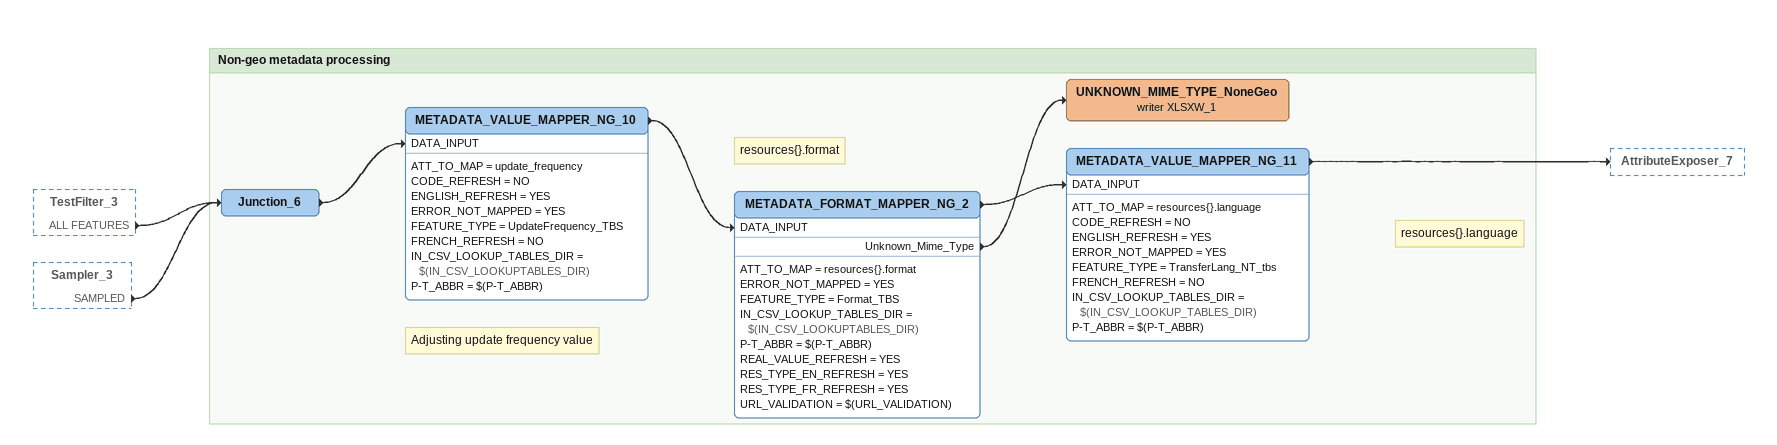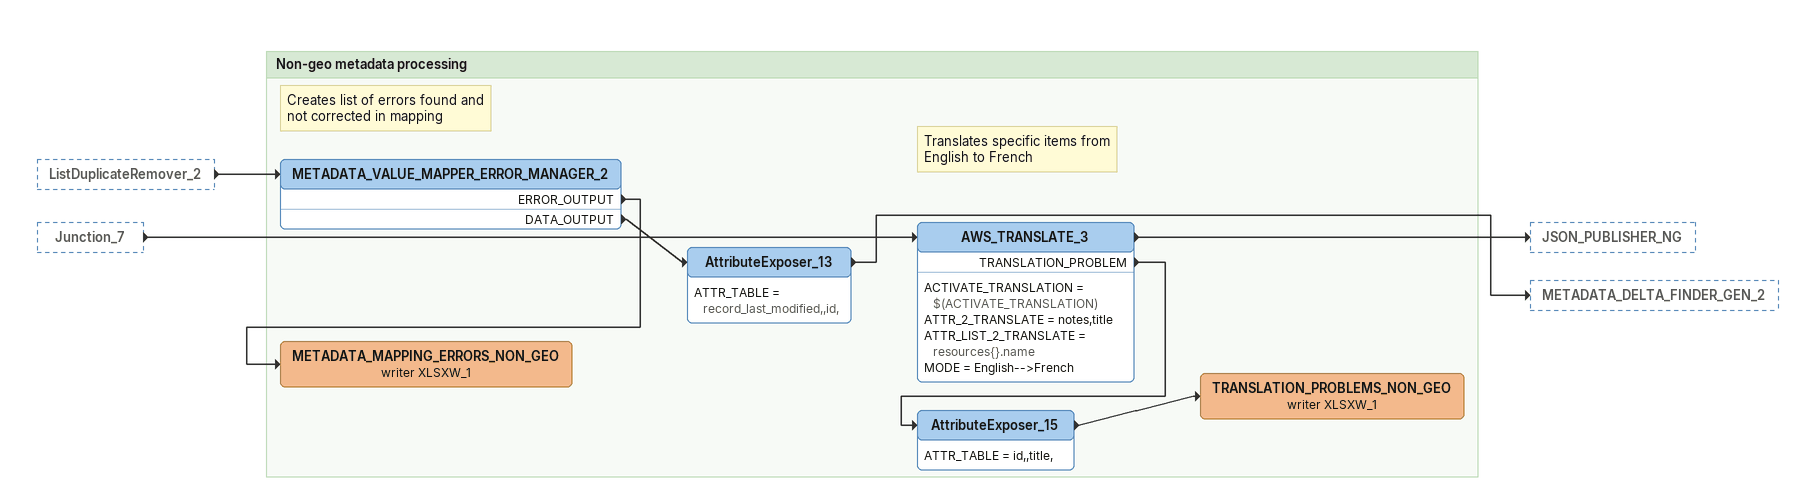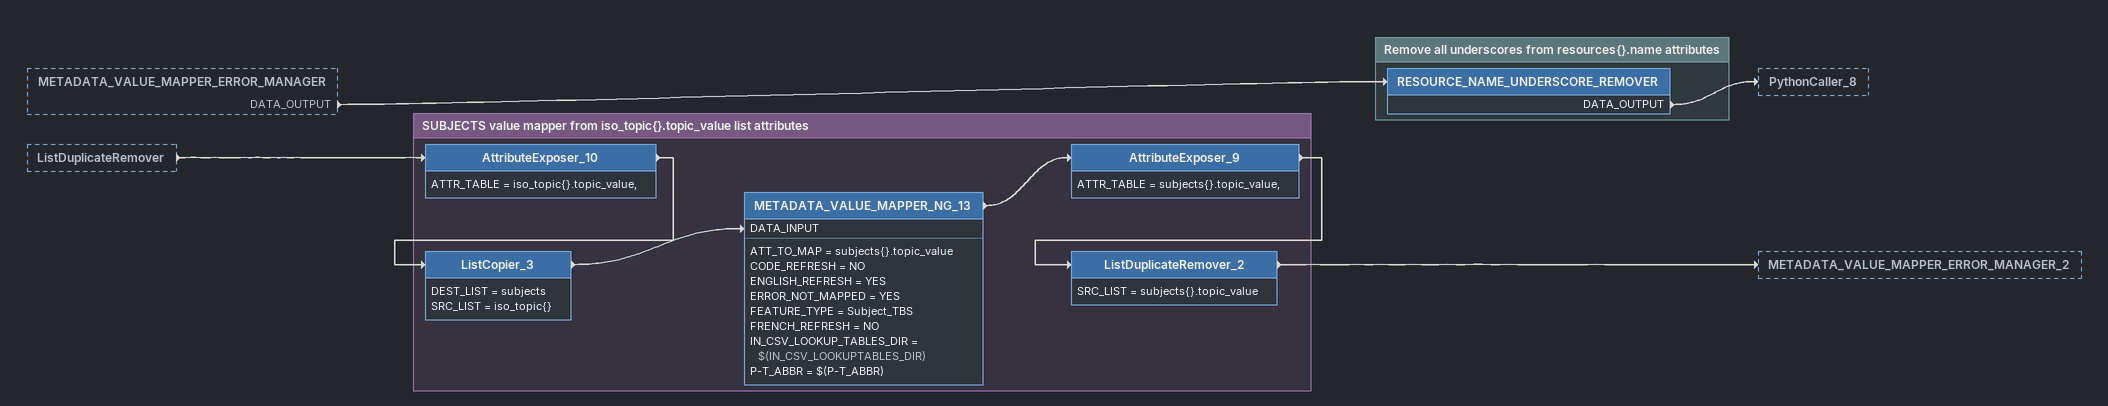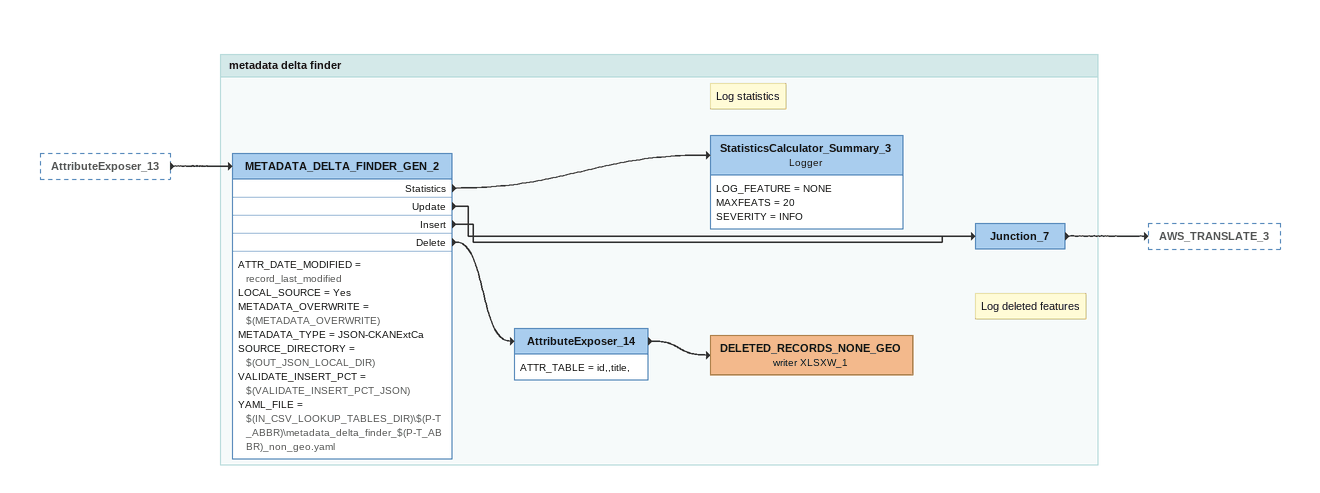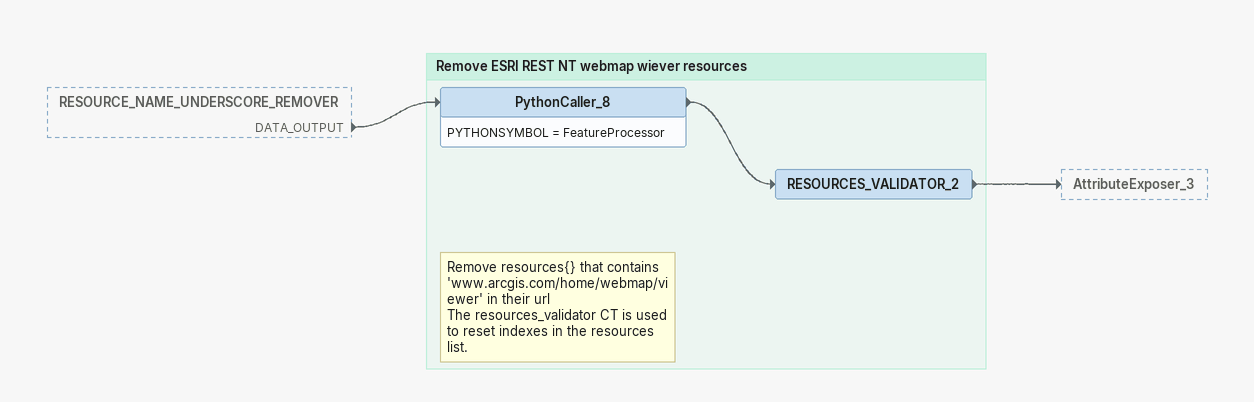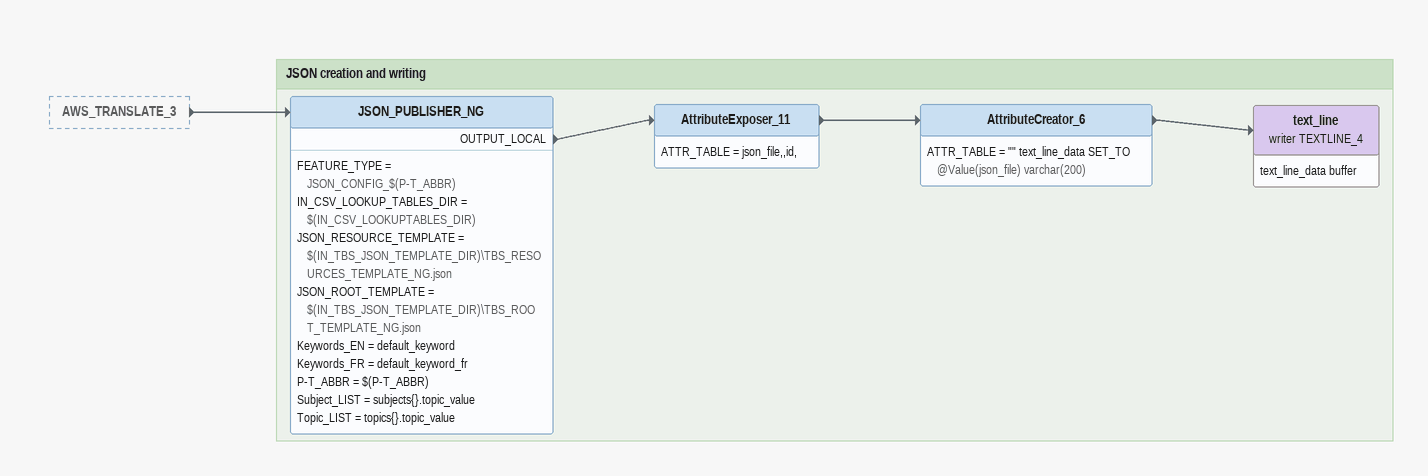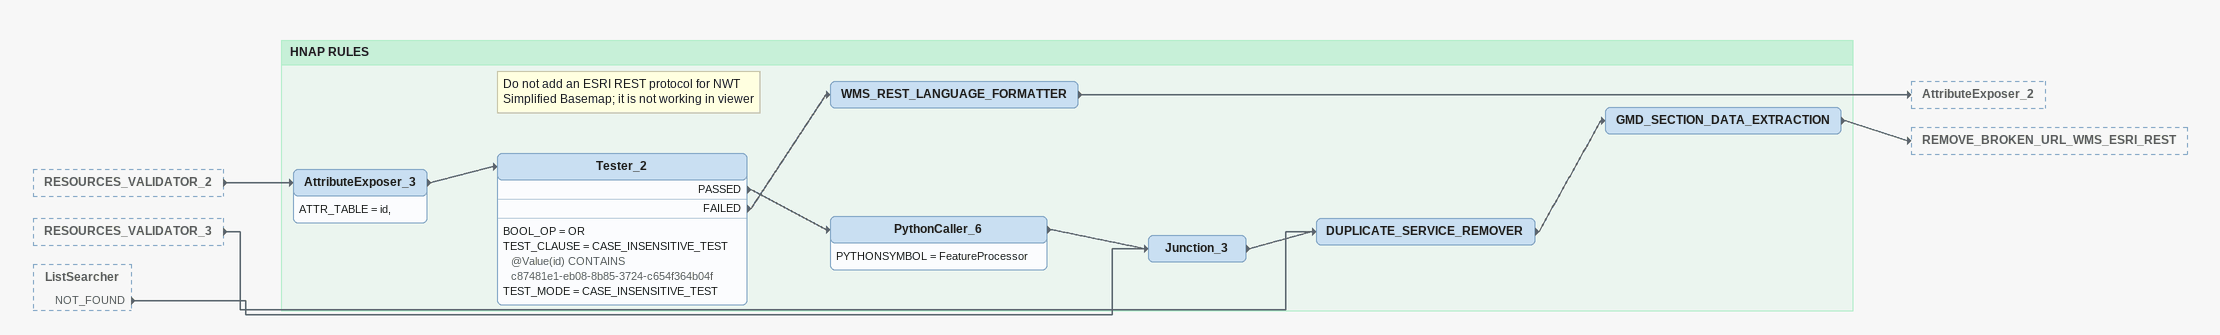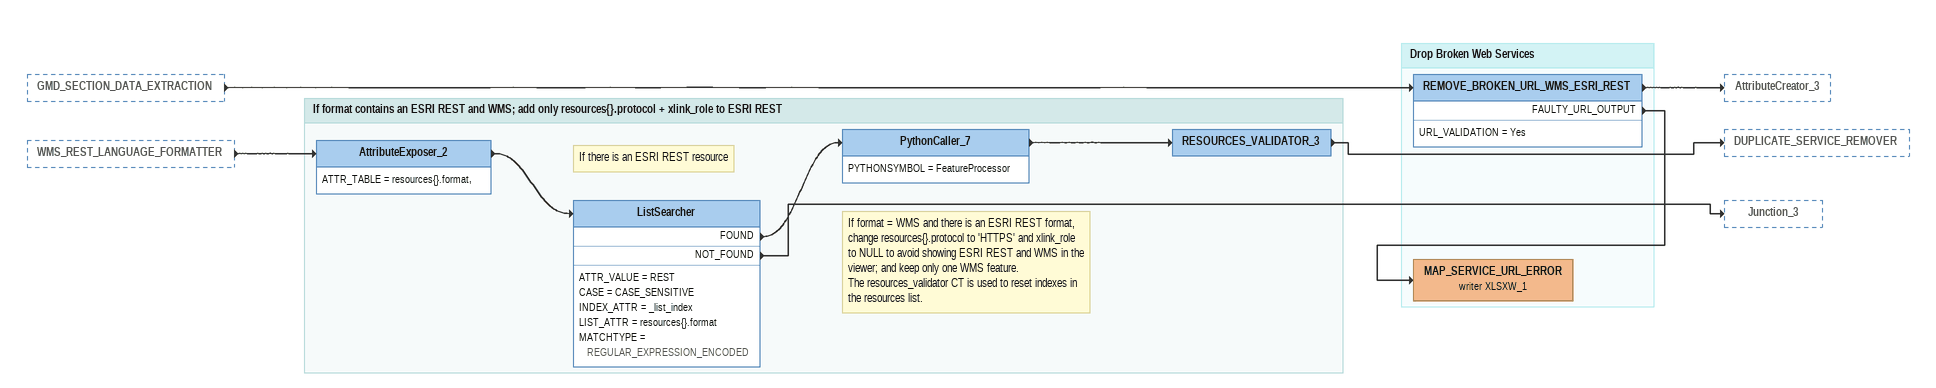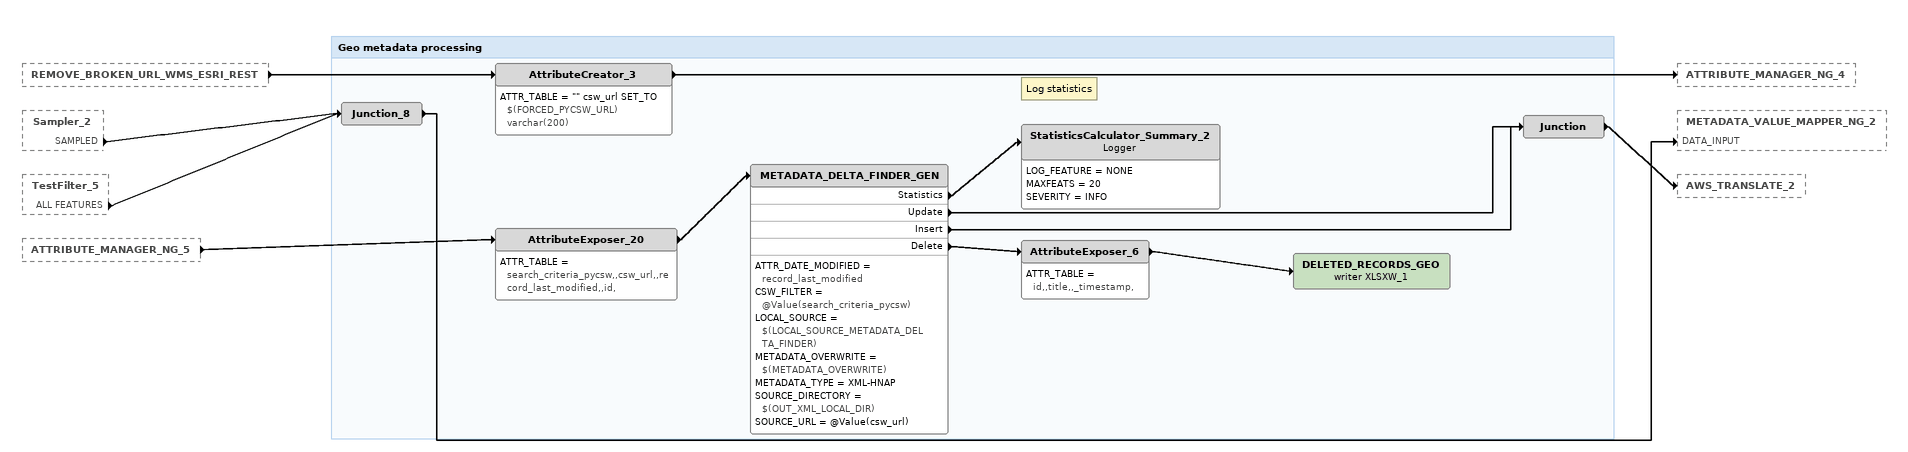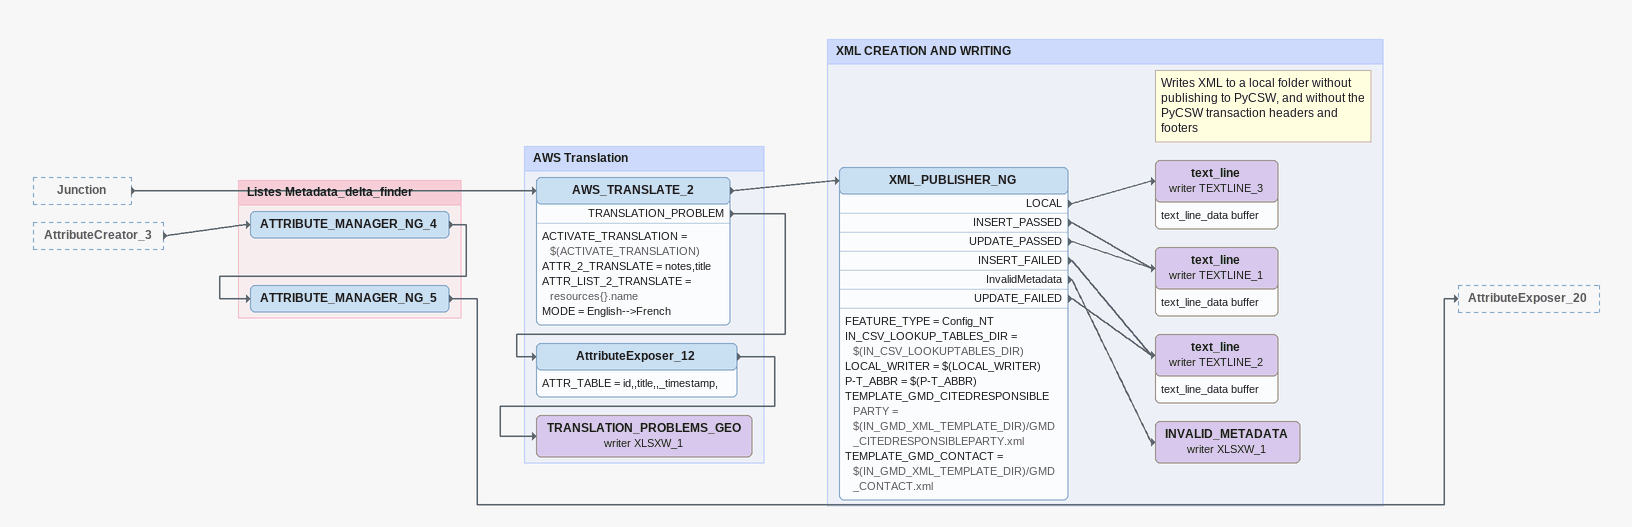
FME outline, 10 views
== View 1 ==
TestFilter_3 [outside]
    ALL FEATURES -> Junction_6
Sampler_3 [outside]
    SAMPLED -> Junction_6

Bookmark: Non-geo metadata processing
Junction_6
    -> METADATA_VALUE_MAPPER_NG_10 [DATA_INPUT]
Note: Adjusting update frequency value
METADATA_VALUE_MAPPER_NG_10
    ATT_TO_MAP = update_frequency
    CODE_REFRESH = NO
    ENGLISH_REFRESH = YES
    ERROR_NOT_MAPPED = YES
    FEATURE_TYPE = UpdateFrequency_TBS
    FRENCH_REFRESH = NO
    IN_CSV_LOOKUP_TABLES_DIR = $(IN_CSV_LOOKUPTABLES_DIR)
    P-T_ABBR = $(P-T_ABBR)
    -> METADATA_FORMAT_MAPPER_NG_2 [DATA_INPUT]
Note: resources{}.format
METADATA_FORMAT_MAPPER_NG_2
    ATT_TO_MAP = resources{}.format
    ERROR_NOT_MAPPED = YES
    FEATURE_TYPE = Format_TBS
    IN_CSV_LOOKUP_TABLES_DIR = $(IN_CSV_LOOKUPTABLES_DIR)
    P-T_ABBR = $(P-T_ABBR)
    REAL_VALUE_REFRESH = YES
    RES_TYPE_EN_REFRESH = YES
    RES_TYPE_FR_REFRESH = YES
    URL_VALIDATION = $(URL_VALIDATION)
    Unknown_Mime_Type -> UNKNOWN_MIME_TYPE_NoneGeo (writer XLSXW_1)
    -> METADATA_VALUE_MAPPER_NG_11 [DATA_INPUT]
UNKNOWN_MIME_TYPE_NoneGeo (writer XLSXW_1)
Note: resources{}.language
METADATA_VALUE_MAPPER_NG_11
    ATT_TO_MAP = resources{}.language
    CODE_REFRESH = NO
    ENGLISH_REFRESH = YES
    ERROR_NOT_MAPPED = YES
    FEATURE_TYPE = TransferLang_NT_tbs
    FRENCH_REFRESH = NO
    IN_CSV_LOOKUP_TABLES_DIR = $(IN_CSV_LOOKUP_TABLES_DIR)
    P-T_ABBR = $(P-T_ABBR)
    -> AttributeExposer_7

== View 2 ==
ListDuplicateRemover_2 [outside]
    -> METADATA_VALUE_MAPPER_ERROR_MANAGER_2
Junction_7 [outside]
    -> AWS_TRANSLATE_3

Bookmark: Non-geo metadata processing
Note: Creates list of errors found and not corrected in mapping
METADATA_VALUE_MAPPER_ERROR_MANAGER_2
    ERROR_OUTPUT -> METADATA_MAPPING_ERRORS_NON_GEO (writer XLSXW_1)
    DATA_OUTPUT -> AttributeExposer_13
AttributeExposer_13
    ATTR_TABLE = record_last_modified,,id,
    -> METADATA_DELTA_FINDER_GEN_2
Note: Translates specific items from English to French
AWS_TRANSLATE_3
    ACTIVATE_TRANSLATION = $(ACTIVATE_TRANSLATION)
    ATTR_2_TRANSLATE = notes,title
    ATTR_LIST_2_TRANSLATE = resources{}.name
    MODE = English-->French
    -> JSON_PUBLISHER_NG
    TRANSLATION_PROBLEM -> AttributeExposer_15
AttributeExposer_15
    ATTR_TABLE = id,,title,
    -> TRANSLATION_PROBLEMS_NON_GEO (writer XLSXW_1)
TRANSLATION_PROBLEMS_NON_GEO (writer XLSXW_1)
METADATA_MAPPING_ERRORS_NON_GEO (writer XLSXW_1)

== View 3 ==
METADATA_VALUE_MAPPER_ERROR_MANAGER [outside]
    DATA_OUTPUT -> RESOURCE_NAME_UNDERSCORE_REMOVER
ListDuplicateRemover [outside]
    -> AttributeExposer_10

Bookmark: Remove all underscores from resources{}.name attributes
RESOURCE_NAME_UNDERSCORE_REMOVER
    DATA_OUTPUT -> PythonCaller_8

Bookmark: SUBJECTS value mapper from iso_topic{}.topic_value list attributes
AttributeExposer_10
    ATTR_TABLE = iso_topic{}.topic_value,
    -> ListCopier_3
ListCopier_3
    DEST_LIST = subjects
    SRC_LIST = iso_topic{}
    -> METADATA_VALUE_MAPPER_NG_13 [DATA_INPUT]
METADATA_VALUE_MAPPER_NG_13
    ATT_TO_MAP = subjects{}.topic_value
    CODE_REFRESH = NO
    ENGLISH_REFRESH = YES
    ERROR_NOT_MAPPED = YES
    FEATURE_TYPE = Subject_TBS
    FRENCH_REFRESH = NO
    IN_CSV_LOOKUP_TABLES_DIR = $(IN_CSV_LOOKUPTABLES_DIR)
    P-T_ABBR = $(P-T_ABBR)
    -> AttributeExposer_9
AttributeExposer_9
    ATTR_TABLE = subjects{}.topic_value,
    -> ListDuplicateRemover_2
ListDuplicateRemover_2
    SRC_LIST = subjects{}.topic_value
    -> METADATA_VALUE_MAPPER_ERROR_MANAGER_2

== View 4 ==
AttributeExposer_13 [outside]
    -> METADATA_DELTA_FINDER_GEN_2

Bookmark: metadata delta finder
METADATA_DELTA_FINDER_GEN_2
    ATTR_DATE_MODIFIED = record_last_modified
    LOCAL_SOURCE = Yes
    METADATA_OVERWRITE = $(METADATA_OVERWRITE)
    METADATA_TYPE = JSON-CKANExtCa
    SOURCE_DIRECTORY = $(OUT_JSON_LOCAL_DIR)
    VALIDATE_INSERT_PCT = $(VALIDATE_INSERT_PCT_JSON)
    YAML_FILE = $(IN_CSV_LOOKUP_TABLES_DIR)\$(P-T_ABBR)\metadata_delta_finder_$(P-T_ABBR)_non_geo.yaml
    Statistics -> StatisticsCalculator_Summary_3
    Update -> Junction_7
    Insert -> Junction_7
    Delete -> AttributeExposer_14
Note: Log statistics
StatisticsCalculator_Summary_3: Logger
    LOG_FEATURE = NONE
    MAXFEATS = 20
    SEVERITY = INFO
Junction_7
    -> AWS_TRANSLATE_3
AttributeExposer_14
    ATTR_TABLE = id,,title,
    -> DELETED_RECORDS_NONE_GEO (writer XLSXW_1)
Note: Log deleted features
DELETED_RECORDS_NONE_GEO (writer XLSXW_1)

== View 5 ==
RESOURCE_NAME_UNDERSCORE_REMOVER [outside]
    DATA_OUTPUT -> PythonCaller_8

Bookmark: Remove ESRI REST NT webmap wiever resources
Note: Remove resources{} that contains 'www.arcgis.com/home/webmap/viewer' in their url / The resources_validator CT is used to reset indexes in the resources list.
PythonCaller_8
    PYTHONSYMBOL = FeatureProcessor
    -> RESOURCES_VALIDATOR_2
RESOURCES_VALIDATOR_2
    -> AttributeExposer_3

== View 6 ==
AWS_TRANSLATE_3 [outside]
    -> JSON_PUBLISHER_NG

Bookmark: JSON creation and writing
JSON_PUBLISHER_NG
    FEATURE_TYPE = JSON_CONFIG_$(P-T_ABBR)
    IN_CSV_LOOKUP_TABLES_DIR = $(IN_CSV_LOOKUPTABLES_DIR)
    JSON_RESOURCE_TEMPLATE = $(IN_TBS_JSON_TEMPLATE_DIR)\TBS_RESOURCES_TEMPLATE_NG.json
    JSON_ROOT_TEMPLATE = $(IN_TBS_JSON_TEMPLATE_DIR)\TBS_ROOT_TEMPLATE_NG.json
    Keywords_EN = default_keyword
    Keywords_FR = default_keyword_fr
    P-T_ABBR = $(P-T_ABBR)
    Subject_LIST = subjects{}.topic_value
    Topic_LIST = topics{}.topic_value
    OUTPUT_LOCAL -> AttributeExposer_11
AttributeExposer_11
    ATTR_TABLE = json_file,,id,
    -> AttributeCreator_6
AttributeCreator_6
    ATTR_TABLE = "" text_line_data SET_TO @Value(json_file) varchar(200)
    -> text_line (writer TEXTLINE_4)
text_line (writer TEXTLINE_4)
    attributes: text_line_data buffer

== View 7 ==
RESOURCES_VALIDATOR_2 [outside]
    -> AttributeExposer_3
RESOURCES_VALIDATOR_3 [outside]
    -> DUPLICATE_SERVICE_REMOVER
ListSearcher [outside]
    NOT_FOUND -> Junction_3

Bookmark: HNAP RULES
AttributeExposer_3
    ATTR_TABLE = id,
    -> Tester_2
Note: Do not add an ESRI REST protocol for NWT Simplified Basemap; it is not working in viewer
Tester_2
    BOOL_OP = OR
    TEST_CLAUSE = CASE_INSENSITIVE_TEST @Value(id) CONTAINS c87481e1-eb08-8b85-3724-c654f364b04f
    TEST_MODE = CASE_INSENSITIVE_TEST
    PASSED -> PythonCaller_6
    FAILED -> WMS_REST_LANGUAGE_FORMATTER
WMS_REST_LANGUAGE_FORMATTER
    -> AttributeExposer_2
PythonCaller_6
    PYTHONSYMBOL = FeatureProcessor
    -> Junction_3
Junction_3
    -> DUPLICATE_SERVICE_REMOVER
DUPLICATE_SERVICE_REMOVER
    -> GMD_SECTION_DATA_EXTRACTION
GMD_SECTION_DATA_EXTRACTION
    -> REMOVE_BROKEN_URL_WMS_ESRI_REST

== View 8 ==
GMD_SECTION_DATA_EXTRACTION [outside]
    -> REMOVE_BROKEN_URL_WMS_ESRI_REST
WMS_REST_LANGUAGE_FORMATTER [outside]
    -> AttributeExposer_2

Bookmark: If format contains an ESRI REST and WMS; add only resources{}.protocol + xlink_role to ESRI REST
AttributeExposer_2
    ATTR_TABLE = resources{}.format,
    -> ListSearcher
Note: If there is an ESRI REST resource
ListSearcher
    ATTR_VALUE = REST
    CASE = CASE_SENSITIVE
    INDEX_ATTR = _list_index
    LIST_ATTR = resources{}.format
    MATCHTYPE = REGULAR_EXPRESSION_ENCODED
    FOUND -> PythonCaller_7
    NOT_FOUND -> Junction_3
Note: If format = WMS and there is an ESRI REST format, change resources{}.protocol to 'HTTPS' and xlink_role to NULL to avoid showing ESRI REST and WMS in the viewer; and keep only one WMS feature. / The resources_validator CT is used to reset indexes in the resources list.
PythonCaller_7
    PYTHONSYMBOL = FeatureProcessor
    -> RESOURCES_VALIDATOR_3
RESOURCES_VALIDATOR_3
    -> DUPLICATE_SERVICE_REMOVER

Bookmark: Drop Broken Web Services
REMOVE_BROKEN_URL_WMS_ESRI_REST
    URL_VALIDATION = Yes
    -> AttributeCreator_3
    FAULTY_URL_OUTPUT -> MAP_SERVICE_URL_ERROR (writer XLSXW_1)
MAP_SERVICE_URL_ERROR (writer XLSXW_1)

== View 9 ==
REMOVE_BROKEN_URL_WMS_ESRI_REST [outside]
    -> AttributeCreator_3
Sampler_2 [outside]
    SAMPLED -> Junction_8
TestFilter_5 [outside]
    ALL FEATURES -> Junction_8
ATTRIBUTE_MANAGER_NG_5 [outside]
    -> AttributeExposer_20

Bookmark: Geo metadata processing
Junction_8
    -> METADATA_VALUE_MAPPER_NG_2 [DATA_INPUT]
AttributeCreator_3
    ATTR_TABLE = "" csw_url SET_TO $(FORCED_PYCSW_URL) varchar(200)
    -> ATTRIBUTE_MANAGER_NG_4
AttributeExposer_20
    ATTR_TABLE = search_criteria_pycsw,,csw_url,,record_last_modified,,id,
    -> METADATA_DELTA_FINDER_GEN
METADATA_DELTA_FINDER_GEN
    ATTR_DATE_MODIFIED = record_last_modified
    CSW_FILTER = @Value(search_criteria_pycsw)
    LOCAL_SOURCE = $(LOCAL_SOURCE_METADATA_DELTA_FINDER)
    METADATA_OVERWRITE = $(METADATA_OVERWRITE)
    METADATA_TYPE = XML-HNAP
    SOURCE_DIRECTORY = $(OUT_XML_LOCAL_DIR)
    SOURCE_URL = @Value(csw_url)
    Statistics -> StatisticsCalculator_Summary_2
    Update -> Junction
    Insert -> Junction
    Delete -> AttributeExposer_6
Note: Log statistics
StatisticsCalculator_Summary_2: Logger
    LOG_FEATURE = NONE
    MAXFEATS = 20
    SEVERITY = INFO
Junction
    -> AWS_TRANSLATE_2
AttributeExposer_6
    ATTR_TABLE = id,,title,,_timestamp,
    -> DELETED_RECORDS_GEO (writer XLSXW_1)
DELETED_RECORDS_GEO (writer XLSXW_1)

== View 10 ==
Junction [outside]
    -> AWS_TRANSLATE_2
AttributeCreator_3 [outside]
    -> ATTRIBUTE_MANAGER_NG_4

Bookmark: Listes Metadata_delta_finder
ATTRIBUTE_MANAGER_NG_4
    -> ATTRIBUTE_MANAGER_NG_5
ATTRIBUTE_MANAGER_NG_5
    -> AttributeExposer_20

Bookmark: AWS Translation
AWS_TRANSLATE_2
    ACTIVATE_TRANSLATION = $(ACTIVATE_TRANSLATION)
    ATTR_2_TRANSLATE = notes,title
    ATTR_LIST_2_TRANSLATE = resources{}.name
    MODE = English-->French
    -> XML_PUBLISHER_NG
    TRANSLATION_PROBLEM -> AttributeExposer_12
AttributeExposer_12
    ATTR_TABLE = id,,title,,_timestamp,
    -> TRANSLATION_PROBLEMS_GEO (writer XLSXW_1)
TRANSLATION_PROBLEMS_GEO (writer XLSXW_1)

Bookmark: XML CREATION AND WRITING
XML_PUBLISHER_NG
    FEATURE_TYPE = Config_NT
    IN_CSV_LOOKUP_TABLES_DIR = $(IN_CSV_LOOKUPTABLES_DIR)
    LOCAL_WRITER = $(LOCAL_WRITER)
    P-T_ABBR = $(P-T_ABBR)
    TEMPLATE_GMD_CITEDRESPONSIBLEPARTY = $(IN_GMD_XML_TEMPLATE_DIR)/GMD_CITEDRESPONSIBLEPARTY.xml
    TEMPLATE_GMD_CONTACT = $(IN_GMD_XML_TEMPLATE_DIR)/GMD_CONTACT.xml
    LOCAL -> text_line (writer TEXTLINE_3)
    INSERT_PASSED -> text_line (writer TEXTLINE_1)
    UPDATE_PASSED -> text_line (writer TEXTLINE_1)
    INSERT_FAILED -> text_line (writer TEXTLINE_2)
    InvalidMetadata -> INVALID_METADATA (writer XLSXW_1)
    UPDATE_FAILED -> text_line (writer TEXTLINE_2)
Note: Writes XML to a local folder without publishing to PyCSW, and without the PyCSW transaction headers and footers
text_line (writer TEXTLINE_3)
    attributes: text_line_data buffer
text_line (writer TEXTLINE_1)
    attributes: text_line_data buffer
text_line (writer TEXTLINE_2)
    attributes: text_line_data buffer
INVALID_METADATA (writer XLSXW_1)
